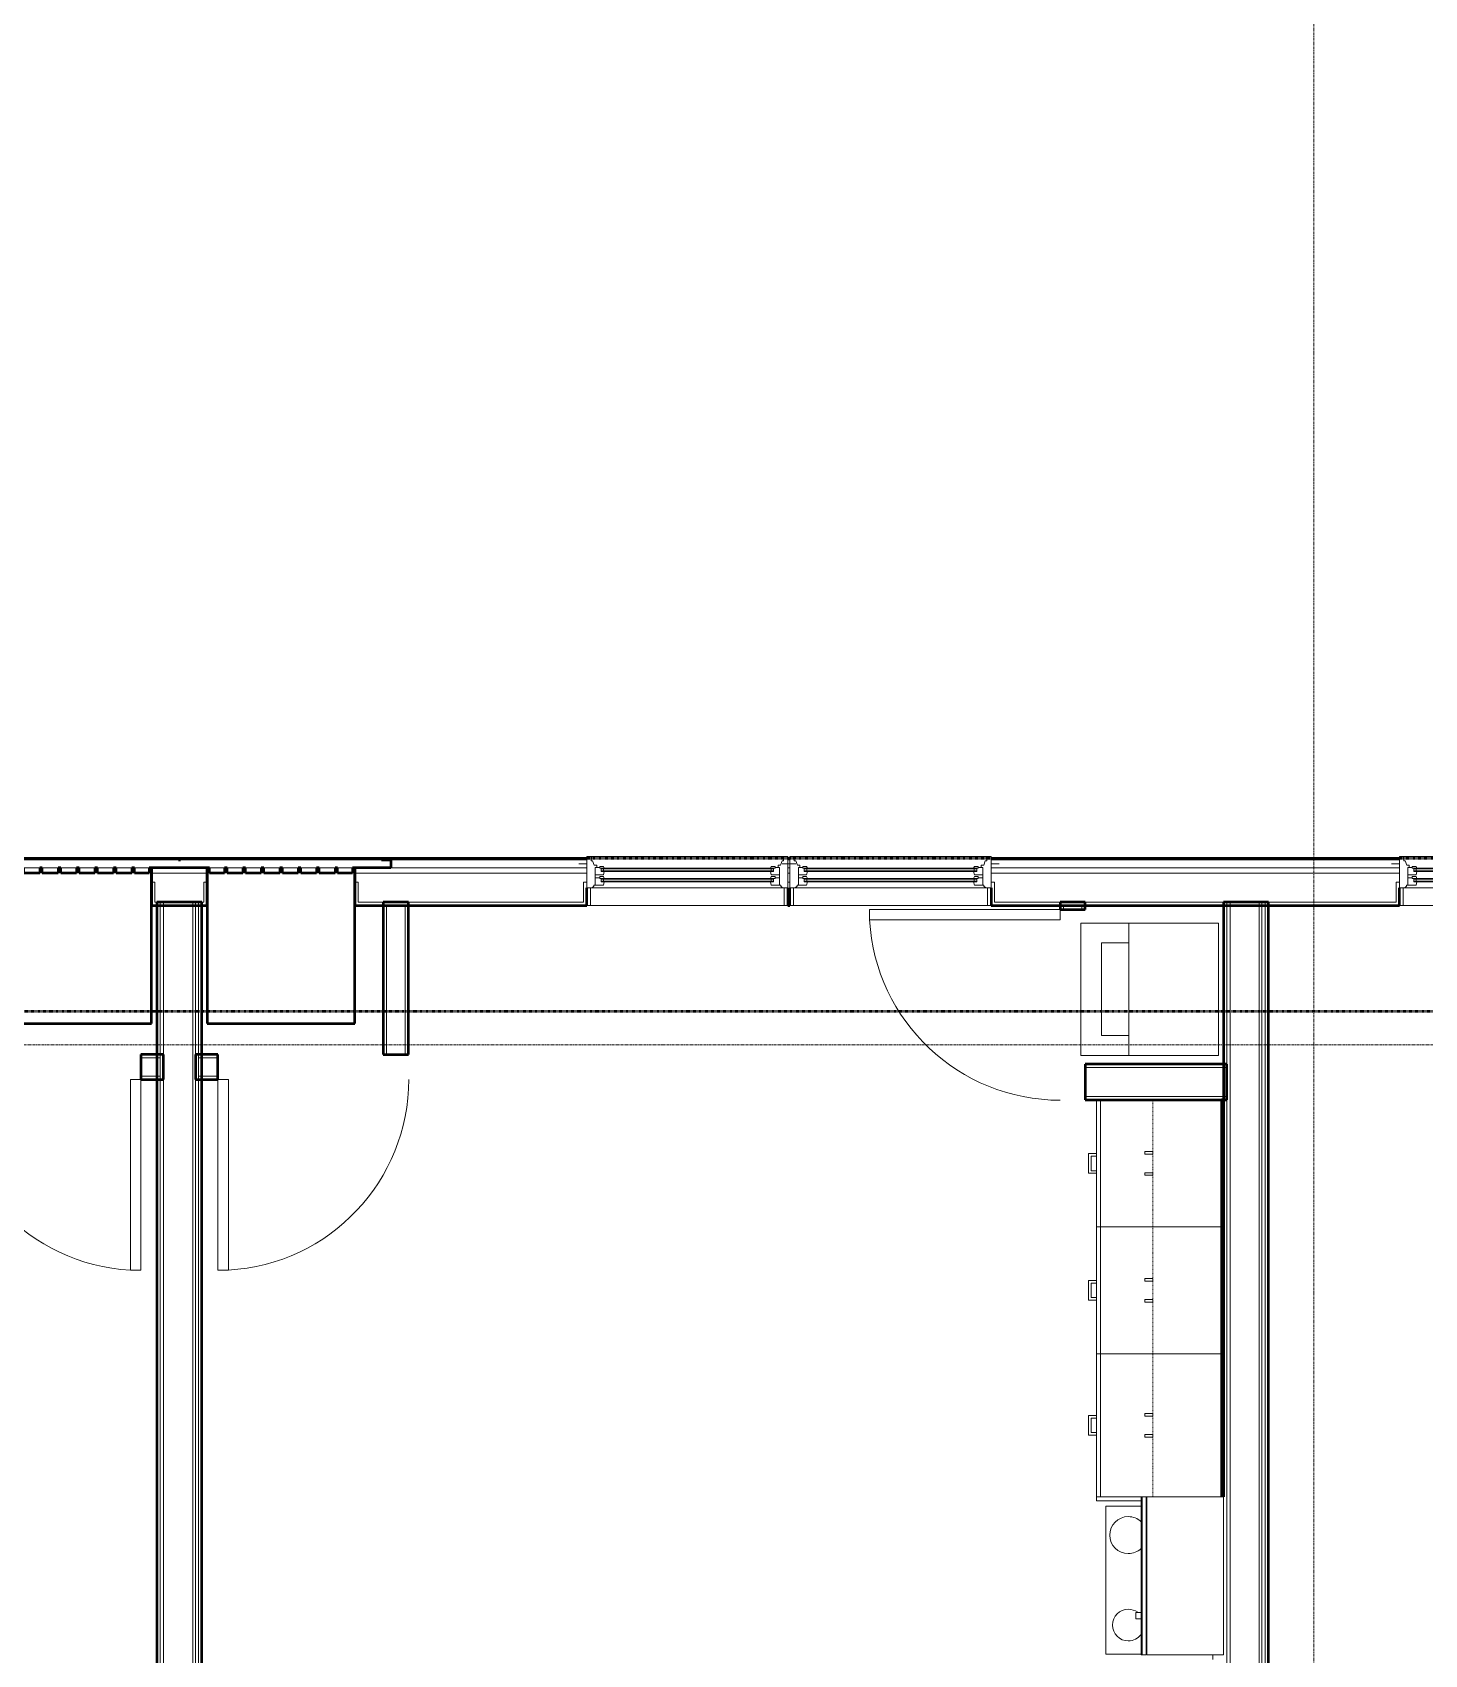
# Model space of a CAD drawing. Header units: inches. Extents: x -4218 to -1830, y 9767 to 12426.
# Drawn here: x -2742.5 to -2479.4, y 10701 to 11007.5 of the extents above; entities that cross this region are included whole.
import ezdxf

# ---------------------------------------------------------------- set-up
doc = ezdxf.new("R2010")
doc.units = ezdxf.units.IN
doc.header["$MEASUREMENT"] = 0
for name, pattern in [('Dash', [0.25, 0.125, -0.125]), ('Dash 1_16_', [0.125, 0.0625, -0.0625]), ('Grid Line 1_2_', [0.875, 0.5, -0.125, 0.125, -0.125])]:
    doc.linetypes.add(name, pattern=pattern)
for name, color, linetype, lineweight in [('0-1', 7, 'Continuous', 5), ('0-2', 252, 'Continuous', 9), ('A-DOOR-1', 10, 'Continuous', 9), ('A-DOOR-2', 50, 'Continuous', 20), ('A-FLOR-4', 192, 'Continuous', 9), ('A-GENM', 5, 'Continuous', 9), ('A-GENM-6', 5, 'Continuous', 50), ('A-GLAZ-1', 151, 'Continuous', 9), ('A-GLAZ-2', 151, 'Continuous', 20), ('A-GLAZ-3', 151, 'Continuous', 50), ('A-WALL', 113, 'Continuous', 13), ('A-WALL-1', 7, 'Continuous', 50), ('A-WALL-2', 250, 'Continuous', 13), ('A-WALL-3', 253, 'Continuous', 9), ('A-WALL-4', 252, 'Continuous', 9), ('A-WALL-7', 113, 'Continuous', 9), ('A-WALL-8', 113, 'Continuous', 50), ('C-PROP-LINE-1', 91, 'Dash 1_16_', 50), ('I-WALL-1', 7, 'Continuous', 50), ('P-SANR-FIXT-1', 10, 'Continuous', 9), ('Q-CASE-1', 253, 'Continuous', 9), ('Q-CASE-2', 252, 'Continuous', 9), ('Q-CASE-3', 10, 'Continuous', 9), ('Q-CASE-4', 10, 'Dash', 9), ('Q-CASE-5', 254, 'Continuous', 9), ('Q-SPCQ-1', 10, 'Continuous', 9), ('S-GRID-1', 1, 'Grid Line 1_2_', 9)]:
    doc.layers.add(name, color=color, linetype=linetype, lineweight=lineweight)

# ---------------------------------------------------------------- blocks, each defined once
blk = doc.blocks.new('SWING - SINGLE - FLUSH - 36_ x 80_ - OFFSET PIVOT DOOR AT MAGIC PAK AND WASHER_DRYER-3199415-BACKGROUND - 2ND FLOOR')
at = {"layer": 'A-DOOR-1'}
blk.add_arc((18, -2.38), 36.07, 180, 266.8211, dxfattribs=at)
at = {"layer": 'A-DOOR-2'}
for p, q in [((16, -2.38), (16, -38.39)), ((18, -2.38), (16, -2.38)), ((18, -2.38), (18, -38.39)), ((18, -38.39), (16, -38.39))]:
    blk.add_line(p, q, dxfattribs=at)
blk = doc.blocks.new('SWING - SINGLE - FLUSH - 36_ x 80_ - OFFSET PIVOT DOOR AT MAGIC PAK AND WASHER_DRYER-3199414-BACKGROUND - 2ND FLOOR')
at = {"layer": 'A-DOOR-1'}
blk.add_arc((18, 2.37), 36.07, 93.1789, 180, dxfattribs=at)
at = {"layer": 'A-DOOR-2'}
for p, q in [((16, 2.37), (16, 38.39)), ((18, 38.39), (16, 38.39)), ((18, 2.37), (18, 38.39)), ((18, 2.37), (16, 2.37))]:
    blk.add_line(p, q, dxfattribs=at)
blk = doc.blocks.new('Range - 24_ x 30_-V29-BACKGROUND - 2ND FLOOR')
at = {"layer": 'Q-SPCQ-1'}
blk.add_line((29.13, 22), (30, 22), dxfattribs=at)
for centre, radius, start, end in [((6.5, 6), 3.5, 81.0228, 98.9772), ((6.5, 6), 3.5, 136.4272, 180), ((6.5, 6), 3.5, 360, 43.6191), ((23.5, 6), 3, 143.9133, 180), ((23.5, 6), 3, 360, 53.8773), ((6.5, 6), 3.5, 180, 0), ((23.5, 6), 3, 180, 360)]:
    blk.add_arc(centre, radius, start, end, dxfattribs=at)
blk = doc.blocks.new('Stacked Washer and Dryer - 26_x25_ - Private-1352637-BACKGROUND - 2ND FLOOR')
at = {"layer": 'P-SANR-FIXT-1'}
for p, q in [((0, 12.5), (26, 12.5)), ((0, 12.5), (0, -12.5)), ((16.90625, 12.5), (16.90625, -12.5)), ((26, 12.5), (26, -12.5)), ((16.90625, 8.75), (22.09375, 8.75)), ((22.09375, 8.75), (22.09375, -8.75)), ((22.09375, -8.75), (16.90625, -8.75)), ((26, -12.5), (0, -12.5))]:
    blk.add_line(p, q, dxfattribs=at)
blk = doc.blocks.new('30quot_MicrowaveVent_11166 - 70cm miele oven-2322118-BACKGROUND - 2ND FLOOR')
at = {"layer": 'Q-CASE-3'}
for p, q in [((-14.2, -14.49), (-14.2, 0)), ((15.68, 0), (-14.2, 0)), ((15.68, 0), (15.68, -14.49)), ((15.68, -14.49), (-14.2, -14.49)), ((-14.2, -14.61), (15.68, -14.61)), ((-14.2, -15.39), (-14.2, -14.61)), ((15.68, -14.61), (15.68, -15.39)), ((-14.2, -15.6), (-14.2, -15.39)), ((-14.2, -15.39), (15.68, -15.39)), ((-14.2, -15.6), (15.68, -15.6)), ((7.69, -16.55), (7.69, -15.63)), ((7.69, -16.6), (8.88, -16.6)), ((8.88, -15.63), (8.88, -16.55)), ((15.68, -15.39), (15.68, -15.6))]:
    blk.add_line(p, q, dxfattribs=at)
blk = doc.blocks.new('Base Cabinet 3 Drawer 230 - Base Cabinet 3 Drawer 230 27_-V31-BACKGROUND - 2ND FLOOR')
at = {"layer": 'Q-CASE-1'}
for p, q in [((-12.76, -0.37), (-12.76, 0)), ((-1.14, -24), (-0.64, -24)), ((2.61, -24), (2.11, -24))]:
    blk.add_line(p, q, dxfattribs=at)
at = {"layer": 'Q-CASE-2'}
for p, q in [((-12.76, -23.25), (-12.76, -0.37)), ((14.24, -14.49), (14.24, -14.61)), ((14.24, -15.6), (14.24, -23.25)), ((-12.76, -23.25), (-12.76, -24)), ((14.24, -23.25), (-12.76, -23.25)), ((-12.76, -24), (14.24, -24)), ((-1.14, -24), (-0.64, -24)), ((2.61, -24), (2.11, -24)), ((14.24, -24), (14.24, -23.25))]:
    blk.add_line(p, q, dxfattribs=at)
at = {"layer": 'Q-CASE-3'}
for p, q in [((-1.14, -24), (-1.14, -25.5)), ((-0.64, -25), (-0.64, -24)), ((2.11, -24), (2.11, -25)), ((2.61, -25.5), (2.61, -24)), ((-1.14, -25.5), (2.61, -25.5)), ((2.11, -25), (-0.64, -25))]:
    blk.add_line(p, q, dxfattribs=at)
at = {"layer": 'Q-CASE-5'}
for p, q in [((-12.76, 0), (14.24, 0)), ((-1.14, -24), (-0.64, -24)), ((2.61, -24), (2.11, -24))]:
    blk.add_line(p, q, dxfattribs=at)
blk = doc.blocks.new('Base Cabinet 3 Drawer 230 - Base Cabinet 3 Drawer 230 24_-V17-BACKGROUND - 2ND FLOOR')
at = {"layer": 'Q-CASE-1'}
for p, q in [((-11.26, -0.37), (-11.26, 0)), ((12.74, 0), (12.74, -0.37)), ((-1.14, -24), (-0.64, -24)), ((2.61, -24), (2.11, -24))]:
    blk.add_line(p, q, dxfattribs=at)
at = {"layer": 'Q-CASE-2'}
for p, q in [((-11.26, -23.25), (-11.26, -0.37)), ((12.74, -0.37), (12.74, -23.25)), ((-11.26, -23.25), (-11.26, -24)), ((12.74, -23.25), (-11.26, -23.25)), ((-11.26, -24), (12.74, -24)), ((-1.14, -24), (-0.64, -24)), ((2.61, -24), (2.11, -24)), ((12.74, -24), (12.74, -23.25))]:
    blk.add_line(p, q, dxfattribs=at)
at = {"layer": 'Q-CASE-3'}
for p, q in [((-1.14, -24), (-1.14, -25.5)), ((-0.64, -25), (-0.64, -24)), ((2.11, -24), (2.11, -25)), ((2.61, -25.5), (2.61, -24)), ((-1.14, -25.5), (2.61, -25.5)), ((2.11, -25), (-0.64, -25))]:
    blk.add_line(p, q, dxfattribs=at)
at = {"layer": 'Q-CASE-5'}
for p, q in [((-11.26, 0), (12.74, 0)), ((-1.14, -24), (-0.64, -24)), ((2.61, -24), (2.11, -24))]:
    blk.add_line(p, q, dxfattribs=at)
blk = doc.blocks.new('Base Cabinet 3 Drawer 230 - Base Cabinet 3 Drawer 230 24_-V19-BACKGROUND - 2ND FLOOR')
at = {"layer": 'Q-CASE-1'}
for p, q in [((-0.64, 24), (-1.14, 24)), ((2.11, 24), (2.61, 24)), ((12.74, 24), (12.74, 23.25)), ((12.74, 0.37), (12.74, 23.25)), ((-11.26, 0.37), (-11.26, 0))]:
    blk.add_line(p, q, dxfattribs=at)
at = {"layer": 'Q-CASE-2'}
for p, q in [((-11.26, 24), (12.74, 24)), ((-11.26, 23.25), (-11.26, 24)), ((12.74, 23.25), (-11.26, 23.25)), ((-11.26, 23.25), (-11.26, 0.37)), ((-0.64, 24), (-1.14, 24)), ((2.11, 24), (2.61, 24))]:
    blk.add_line(p, q, dxfattribs=at)
at = {"layer": 'Q-CASE-3'}
for p, q in [((2.61, 25.5), (-1.14, 25.5)), ((-1.14, 25.5), (-1.14, 24)), ((-0.64, 24), (-0.64, 25)), ((-0.64, 25), (2.11, 25)), ((2.11, 25), (2.11, 24)), ((2.61, 24), (2.61, 25.5))]:
    blk.add_line(p, q, dxfattribs=at)
at = {"layer": 'Q-CASE-5'}
for p, q in [((-0.64, 24), (-1.14, 24)), ((2.11, 24), (2.61, 24)), ((12.74, 0), (12.74, 0.37)), ((-11.26, 0), (12.74, 0))]:
    blk.add_line(p, q, dxfattribs=at)
blk = doc.blocks.new('300 Series Wall Hung Cabinet_302 - 27_ X 24_-2766376-BACKGROUND - 2ND FLOOR')
at = {"layer": 'Q-CASE-3'}
for p, q in [((-1.76, 14.69), (-2.25, 14.69)), ((-2.25, 14.69), (-2.25, 13.19)), ((-1.76, 13.19), (-2.25, 13.19)), ((-1.76, 13.19), (-1.76, 14.69)), ((2.24, 14.69), (1.75, 14.69)), ((1.75, 14.69), (1.75, 13.19)), ((2.24, 13.19), (1.75, 13.19)), ((2.24, 13.19), (2.24, 14.69))]:
    blk.add_line(p, q, dxfattribs=at)
at = {"layer": 'Q-CASE-4'}
for p, q in [((-13.5, 0.19), (-13.5, 13.19)), ((-13.5, 13.19), (13.5, 13.19)), ((13.5, 13.19), (13.5, 0.19)), ((13.5, 0.19), (-13.5, 0.19))]:
    blk.add_line(p, q, dxfattribs=at)
blk = doc.blocks.new('300 Series Wall Hung Cabinet_302 - 24_ X 24_-2588623-BACKGROUND - 2ND FLOOR')
at = {"layer": 'Q-CASE-3'}
for p, q in [((-2.25, -13.19), (-1.76, -13.19)), ((-2.25, -13.19), (-2.25, -14.69)), ((-2.25, -14.69), (-1.76, -14.69)), ((-1.76, -14.69), (-1.76, -13.19)), ((1.75, -13.19), (2.24, -13.19)), ((1.75, -13.19), (1.75, -14.69)), ((1.75, -14.69), (2.24, -14.69)), ((2.24, -14.69), (2.24, -13.19))]:
    blk.add_line(p, q, dxfattribs=at)
at = {"layer": 'Q-CASE-4'}
for p, q in [((12, -0.19), (-12, -0.19)), ((-12, -0.19), (-12, -13.19)), ((12, -13.19), (12, -0.19)), ((-12, -13.19), (12, -13.19))]:
    blk.add_line(p, q, dxfattribs=at)
blk = doc.blocks.new('300 Series Wall Hung Cabinet_302 - 24_ X 24_-2590484-BACKGROUND - 2ND FLOOR')
at = {"layer": 'Q-CASE-3'}
for p, q in [((-1.76, 14.69), (-2.25, 14.69)), ((-2.25, 14.69), (-2.25, 13.19)), ((-1.76, 13.19), (-2.25, 13.19)), ((-1.76, 13.19), (-1.76, 14.69)), ((2.24, 14.69), (1.75, 14.69)), ((1.75, 14.69), (1.75, 13.19)), ((2.24, 13.19), (1.75, 13.19)), ((2.24, 13.19), (2.24, 14.69))]:
    blk.add_line(p, q, dxfattribs=at)
at = {"layer": 'Q-CASE-4'}
for p, q in [((-12, 0.19), (-12, 13.19)), ((-12, 13.19), (12, 13.19)), ((12, 13.19), (12, 0.19)), ((12, 0.19), (-12, 0.19))]:
    blk.add_line(p, q, dxfattribs=at)
blk = doc.blocks.new('CTR - 1st Phase - Unit Layouts_rvt-1-BACKGROUND - 2ND FLOOR')
at = {"layer": 'A-WALL-1'}
for p, q in [((-2676.2, 10843.14), (-2676.2, 10814.4)), ((-2675.57, 10843.14), (-2676.2, 10843.14)), ((-2672.07, 10843.14), (-2675.57, 10843.14)), ((-2671.45, 10843.14), (-2672.07, 10843.14)), ((-2671.45, 10814.4), (-2671.45, 10843.14)), ((-2548.25, 10843.14), (-2548.25, 10841.8)), ((-2547.63, 10843.14), (-2548.25, 10843.14)), ((-2548.25, 10841.8), (-2543.5, 10841.8)), ((-2544.13, 10843.14), (-2547.63, 10843.14)), ((-2543.5, 10843.14), (-2544.13, 10843.14)), ((-2543.5, 10841.8), (-2543.5, 10843.14)), ((-2717.72, 10814.39), (-2722, 10814.39)), ((-2722, 10814.39), (-2722, 10809.64)), ((-2717.72, 10813.77), (-2717.72, 10814.39)), ((-2707.45, 10814.4), (-2711.72, 10814.4)), ((-2711.72, 10814.4), (-2711.72, 10813.77)), ((-2707.45, 10809.65), (-2707.45, 10814.4)), ((-2676.2, 10814.4), (-2671.45, 10814.4)), ((-2717.72, 10810.27), (-2717.72, 10813.77)), ((-2711.72, 10813.77), (-2711.72, 10810.27)), ((-2516.75, 10812.55), (-2543.5, 10812.55)), ((-2543.5, 10812.55), (-2543.5, 10805.8)), ((-2516.75, 10805.8), (-2516.75, 10812.55)), ((-2722, 10809.64), (-2717.72, 10809.64)), ((-2717.72, 10809.64), (-2717.72, 10810.27)), ((-2711.72, 10810.27), (-2711.72, 10809.65)), ((-2711.72, 10809.65), (-2707.45, 10809.65)), ((-2543.5, 10805.8), (-2516.75, 10805.8)), ((-2517.37, 10805.8), (-2517.75, 10805.8)), ((-2517.75, 10805.8), (-2517.75, 10730.8)), ((-2517.37, 10730.8), (-2517.37, 10805.8))]:
    blk.add_line(p, q, dxfattribs=at)
at = {"layer": 'A-WALL-2'}
for p, q in [((-2675.57, 10814.4), (-2675.57, 10842.51)), ((-2672.07, 10842.51), (-2675.57, 10842.51)), ((-2672.07, 10814.4), (-2672.07, 10842.51)), ((-2547.63, 10841.8), (-2547.63, 10842.51)), ((-2544.13, 10842.51), (-2547.63, 10842.51)), ((-2544.13, 10841.8), (-2544.13, 10842.51)), ((-2718.35, 10813.77), (-2722, 10813.77)), ((-2718.35, 10810.27), (-2718.35, 10813.77)), ((-2711.1, 10813.77), (-2711.1, 10810.27)), ((-2711.1, 10813.77), (-2707.45, 10813.77)), ((-2516.75, 10811.93), (-2543.5, 10811.93)), ((-2718.35, 10810.27), (-2722, 10810.27)), ((-2711.1, 10810.27), (-2707.45, 10810.27)), ((-2516.75, 10806.43), (-2543.5, 10806.43))]:
    blk.add_line(p, q, dxfattribs=at)
at = {"layer": 'A-WALL-3'}
for p in [(-2517.75, 10805.8), (-2517.37, 10730.8)]:
    blk.add_line(p, (-2517.37, 10805.8), dxfattribs=at)
at = {"layer": 'A-WALL-4'}
blk.add_line((-2517.75, 10805.8), (-2517.75, 10730.8), dxfattribs=at)
at = {"layer": 'A-WALL-7'}
for p, q in [((-2541.37, 10805.8), (-2517.75, 10805.8)), ((-2541.37, 10730.05), (-2541.37, 10805.8)), ((-2517.75, 10805.8), (-2541.37, 10805.8)), ((-2541.37, 10730.05), (-2541.37, 10805.8)), ((-2517.75, 10805.8), (-2517.37, 10805.8)), ((-2517.37, 10805.8), (-2517.75, 10805.8)), ((-2517.37, 10805.8), (-2517.37, 10730.8)), ((-2517.37, 10805.8), (-2517.37, 10730.8)), ((-2532.97, 10730.05), (-2541.37, 10730.05)), ((-2532.97, 10730.05), (-2541.37, 10730.05)), ((-2539.62, 10729.05), (-2539.62, 10701.05)), ((-2532.97, 10729.05), (-2539.62, 10729.05)), ((-2539.62, 10729.05), (-2539.62, 10701.05)), ((-2532.97, 10729.05), (-2539.62, 10729.05)), ((-2531.86, 10730.05), (-2531.98, 10730.05)), ((-2531.86, 10730.05), (-2531.98, 10730.05)), ((-2531.86, 10729.05), (-2531.98, 10729.05)), ((-2531.86, 10729.05), (-2531.98, 10729.05)), ((-2539.62, 10701.05), (-2532.97, 10701.05)), ((-2539.62, 10701.05), (-2532.97, 10701.05)), ((-2531.98, 10701.05), (-2531.86, 10701.05)), ((-2531.98, 10701.05), (-2531.86, 10701.05))]:
    blk.add_line(p, q, dxfattribs=at)
at = {"layer": '0-2'}
for name, p, rotation in [('SWING - SINGLE - FLUSH - 36_ x 80_ - OFFSET PIVOT DOOR AT MAGIC PAK AND WASHER_DRYER-3199414-BACKGROUND - 2ND FLOOR', (-2545.88, 10823.8), 89.9999999998547), ('Stacked Washer and Dryer - 26_x25_ - Private-1352637-BACKGROUND - 2ND FLOOR', (-2518.34, 10826.7), 180), ('SWING - SINGLE - FLUSH - 36_ x 80_ - OFFSET PIVOT DOOR AT MAGIC PAK AND WASHER_DRYER-3199414-BACKGROUND - 2ND FLOOR', (-2689.45, 10812.02), 180), ('Base Cabinet 3 Drawer 230 - Base Cabinet 3 Drawer 230 24_-V19-BACKGROUND - 2ND FLOOR', (-2517.37, 10793.06), 90.0000000000099), ('300 Series Wall Hung Cabinet_302 - 24_ X 24_-2590484-BACKGROUND - 2ND FLOOR', (-2517.56, 10793.8), 89.99999999996454), ('Base Cabinet 3 Drawer 230 - Base Cabinet 3 Drawer 230 24_-V17-BACKGROUND - 2ND FLOOR', (-2517.37, 10770.54), 269.9999999999203), ('300 Series Wall Hung Cabinet_302 - 24_ X 24_-2588623-BACKGROUND - 2ND FLOOR', (-2517.56, 10769.8), 269.9999999999645), ('Base Cabinet 3 Drawer 230 - Base Cabinet 3 Drawer 230 27_-V31-BACKGROUND - 2ND FLOOR', (-2517.37, 10745.04), 269.9999999999203), ('300 Series Wall Hung Cabinet_302 - 27_ X 24_-2766376-BACKGROUND - 2ND FLOOR', (-2517.56, 10744.3), 89.99999999996454), ('30quot_MicrowaveVent_11166 - 70cm miele oven-2322118-BACKGROUND - 2ND FLOOR', (-2517.37, 10716.6), 269.9999999999657), ('Range - 24_ x 30_-V29-BACKGROUND - 2ND FLOOR', (-2541.37, 10730.05), 269.9999999998397)]:
    blk.add_blockref(name, p, dxfattribs=dict(at, rotation=rotation))
blk.add_blockref('SWING - SINGLE - FLUSH - 36_ x 80_ - OFFSET PIVOT DOOR AT MAGIC PAK AND WASHER_DRYER-3199415-BACKGROUND - 2ND FLOOR', (-2740, 10812.02), dxfattribs=at)
blk = doc.blocks.new('CTR - 1st Phase - Common Walls_rvt-1-BACKGROUND - 2ND FLOOR')
at = {"layer": 'A-WALL-2'}
for p, q in [((-2718.35, 10843.14), (-2718.35, 10476.16)), ((-2717.72, 10843.14), (-2717.72, 10476.16)), ((-2712.22, 10843.14), (-2712.22, 10476.16)), ((-2711.72, 10843.14), (-2711.72, 10476.16)), ((-2711.1, 10843.14), (-2711.1, 10476.16)), ((-2516.75, 10843.14), (-2516.75, 10458.16)), ((-2516.12, 10843.14), (-2516.12, 10458.16)), ((-2510.62, 10843.14), (-2510.62, 10458.16)), ((-2510.12, 10843.14), (-2510.12, 10458.16)), ((-2509.5, 10843.14), (-2509.5, 10458.16))]:
    blk.add_line(p, q, dxfattribs=at)
at = {"layer": 'I-WALL-1'}
for p, q in [((-2710.47, 10843.14), (-2718.97, 10843.14)), ((-2718.97, 10843.14), (-2718.97, 10476.16)), ((-2710.47, 10476.16), (-2710.47, 10843.14)), ((-2508.87, 10843.14), (-2517.37, 10843.14)), ((-2517.37, 10843.14), (-2517.37, 10730.8)), ((-2508.87, 10632.74), (-2508.87, 10843.14))]:
    blk.add_line(p, q, dxfattribs=at)
blk = doc.blocks.new('Window-Double_Hung-Andersen-400_Series-Tilt_Wash - DOUBLE HUNG - REVERSE COTTAGE - 2ND FLOOR-2888385-BACKGROUND - 2ND FLOOR')
at = {"layer": 'A-GLAZ-1'}
for p, q in [((-16.29, 2.5), (-15.7, 2.5)), ((-16.29, 2.12), (-15.7, 2.12)), ((-16.29, 0.56), (-15.7, 0.56)), ((-16.29, 0.19), (-15.7, 0.19)), ((-15.82, 2.5), (-15.82, 2.12)), ((-15.82, 0.56), (-15.82, 0.19)), ((-15.7, 2.62), (15.7, 2.62)), ((-15.7, 2.5), (15.7, 2.5)), ((-15.7, 2.12), (15.7, 2.12)), ((-15.7, 2), (15.7, 2)), ((-15.7, 0.69), (15.7, 0.69)), ((-15.7, 0.56), (15.7, 0.56)), ((-15.7, 0.19), (15.7, 0.19)), ((-15.7, 0.06), (15.7, 0.06)), ((16.29, 2.5), (15.7, 2.5)), ((16.29, 2.12), (15.7, 2.12)), ((16.29, 0.56), (15.7, 0.56)), ((16.29, 0.19), (15.7, 0.19)), ((15.82, 2.5), (15.82, 2.12)), ((15.82, 0.56), (15.82, 0.19)), ((-19.01, -3.94), (-19.01, -2.44)), ((-19.01, -2.44), (-18.95, -2.44)), ((18.95, -1.06), (-18.95, -1.06)), ((-18.95, -1.06), (-18.95, -4.44)), ((-18.32, -1.06), (-18.32, -4.44)), ((18.32, -1.06), (18.32, -4.44)), ((18.95, -4.44), (18.95, -1.06)), ((18.95, -2.44), (19.01, -2.44)), ((19.01, -2.44), (19.01, -3.94)), ((-18.95, -3.94), (-19.01, -3.94)), ((-18.95, -4.44), (18.95, -4.44)), ((19.01, -3.94), (18.95, -3.94))]:
    blk.add_line(p, q, dxfattribs=at)
at = {"layer": 'A-GLAZ-2'}
for p, q in [((-19.01, 3.44), (-20.51, 3.44)), ((19.01, 4.81), (-19.01, 4.81)), ((-19.01, 4.81), (-19.01, -1.06)), ((-18.2, 4.81), (-18.2, 4)), ((-18.2, 4), (-17.92, 4)), ((-17.92, 4), (-17.61, 3.19)), ((-17.61, 3.19), (-17.14, 3.19)), ((-17.14, 3.19), (-17.14, 2.75)), ((17.14, 3.19), (17.14, 2.75)), ((17.61, 3.19), (17.14, 3.19)), ((17.92, 4), (17.61, 3.19)), ((18.2, 4), (17.92, 4)), ((18.2, 4.81), (18.2, 4)), ((19.01, -1.06), (19.01, 4.81)), ((19.01, 3.44), (20.51, 3.44)), ((-17.42, 2.75), (-16.57, 2.75)), ((-17.42, 2.75), (-17.42, -0.56)), ((-17.42, 1.37), (-15.86, 1.37)), ((-17.42, 0.81), (-16.57, 0.81)), ((-15.86, 2.97), (-16.57, 2.97)), ((-16.57, 2.62), (-16.57, 2.97)), ((-15.7, 2.62), (-16.57, 2.62)), ((-15.86, 1.03), (-16.57, 1.03)), ((-16.57, 0.69), (-16.57, 1.03)), ((-15.7, 0.69), (-16.57, 0.69)), ((-16.29, 2.62), (-16.29, 2)), ((-15.7, 2), (-16.29, 2)), ((-16.29, 0.69), (-16.29, 0.06)), ((-15.7, 0.06), (-16.29, 0.06)), ((-15.86, 2.97), (-15.7, 2.62)), ((-15.86, 1.37), (-15.7, 2)), ((-15.86, 1.03), (-15.7, 0.69)), ((-15.86, -0.56), (-15.7, 0.06)), ((15.86, 2.97), (15.7, 2.62)), ((15.7, 2.62), (16.57, 2.62)), ((15.7, 2), (16.29, 2)), ((15.86, 1.37), (15.7, 2)), ((15.86, 1.03), (15.7, 0.69)), ((15.7, 0.69), (16.57, 0.69)), ((15.7, 0.06), (16.29, 0.06)), ((15.86, -0.56), (15.7, 0.06)), ((15.86, 2.97), (16.57, 2.97)), ((17.42, 1.37), (15.86, 1.37)), ((15.86, 1.03), (16.57, 1.03)), ((16.29, 2.62), (16.29, 2)), ((16.29, 0.69), (16.29, 0.06)), ((16.57, 2.62), (16.57, 2.97)), ((17.42, 2.75), (16.57, 2.75)), ((16.57, 0.69), (16.57, 1.03)), ((17.42, 0.81), (16.57, 0.81)), ((17.42, 2.75), (17.42, -0.56)), ((-19.01, -1.06), (19.01, -1.06)), ((-17.67, -0.78), (-18, -1.06)), ((-17.67, -0.78), (-17.67, -0.56)), ((-17.67, -0.56), (-15.86, -0.56)), ((17.67, -0.56), (15.86, -0.56)), ((17.67, -0.78), (17.67, -0.56)), ((17.67, -0.78), (18, -1.06))]:
    blk.add_line(p, q, dxfattribs=at)
blk = doc.blocks.new('V-Series_EWC4_SPVU_RFA_2015 - 2ND AND 3RD FLOOR-2226480-BACKGROUND - 2ND FLOOR')
at = {"layer": 'A-GENM'}
for p, q in [((-3858.97, 11732.03), (-3858.97, 11734.83)), ((-3858.97, 11728.55), (-3858.97, 11731.53)), ((-3858.97, 11725.06), (-3858.97, 11728.05)), ((-3858.97, 11721.58), (-3858.97, 11724.56)), ((-3858.97, 11718.09), (-3858.97, 11721.08)), ((-3858.97, 11714.61), (-3858.97, 11717.59)), ((-3858.97, 11711.12), (-3858.97, 11714.11)), ((-3858.97, 11707.83), (-3858.97, 11710.62))]:
    blk.add_line(p, q, dxfattribs=at)
at = {"layer": 'A-GENM-6'}
for p, q in [((-3829.54, 11735.26), (-3858.97, 11735.26)), ((-3858.97, 11735.26), (-3858.97, 11734.83)), ((-3858.97, 11734.83), (-3857.97, 11734.83)), ((-3857.97, 11734.83), (-3857.97, 11732.03)), ((-3829.54, 11707.39), (-3829.54, 11735.26)), ((-3857.97, 11732.03), (-3858.97, 11732.03)), ((-3858.97, 11732.03), (-3858.97, 11731.53)), ((-3858.97, 11731.53), (-3857.97, 11731.53)), ((-3857.97, 11731.53), (-3857.97, 11728.55)), ((-3857.97, 11728.55), (-3858.97, 11728.55)), ((-3858.97, 11728.55), (-3858.97, 11728.05)), ((-3858.97, 11728.05), (-3857.97, 11728.05)), ((-3857.97, 11728.05), (-3857.97, 11725.06)), ((-3857.97, 11725.06), (-3858.97, 11725.06)), ((-3858.97, 11725.06), (-3858.97, 11724.56)), ((-3858.97, 11724.56), (-3857.97, 11724.56)), ((-3857.97, 11724.56), (-3857.97, 11721.58)), ((-3857.97, 11721.58), (-3858.97, 11721.58)), ((-3858.97, 11721.58), (-3858.97, 11721.08)), ((-3858.97, 11721.08), (-3857.97, 11721.08)), ((-3857.97, 11721.08), (-3857.97, 11718.09)), ((-3857.97, 11718.09), (-3858.97, 11718.09)), ((-3858.97, 11718.09), (-3858.97, 11717.59)), ((-3858.97, 11717.59), (-3857.97, 11717.59)), ((-3857.97, 11717.59), (-3857.97, 11714.61)), ((-3857.97, 11714.61), (-3858.97, 11714.61)), ((-3858.97, 11714.61), (-3858.97, 11714.11)), ((-3858.97, 11714.11), (-3857.97, 11714.11)), ((-3857.97, 11714.11), (-3857.97, 11711.12)), ((-3857.97, 11711.12), (-3858.97, 11711.12)), ((-3858.97, 11711.12), (-3858.97, 11710.62)), ((-3858.97, 11710.62), (-3857.97, 11710.62)), ((-3857.97, 11710.62), (-3857.97, 11707.83)), ((-3857.97, 11707.83), (-3858.97, 11707.83)), ((-3858.97, 11707.83), (-3858.97, 11707.39)), ((-3858.97, 11707.39), (-3829.54, 11707.39))]:
    blk.add_line(p, q, dxfattribs=at)
blk = doc.blocks.new('Perforated Panel at Magic-Pak - hvac panel - 2nd floor 2-2702973-BACKGROUND - 2ND FLOOR')
at = {"layer": 'A-GLAZ-3'}
for p, q in [((19.01, 4.44), (-19.01, 4.44)), ((-19.01, 4.44), (-19.01, 4.37)), ((-19.01, 4.37), (19.01, 4.37)), ((19.01, 4.37), (19.01, 4.44))]:
    blk.add_line(p, q, dxfattribs=at)
blk = doc.blocks.new('Family - ___-2835860-BACKGROUND - 2ND FLOOR')
at = {"layer": 'C-PROP-LINE-1'}
blk.add_line((-2067.55, 10851.39), (-3401.42, 10851.39), dxfattribs=at)
blk = doc.blocks.new('Family - ___-2835903-BACKGROUND - 2ND FLOOR')
at = {"layer": 'C-PROP-LINE-1'}
blk.add_line((-2096.45, 10822.49), (-3400.92, 10822.49), dxfattribs=at)
blk = doc.blocks.new('Family - ___-2835932-BACKGROUND - 2ND FLOOR')
at = {"layer": 'C-PROP-LINE-1'}
blk.add_line((-2067.55, 10851.39), (-3401.42, 10851.39), dxfattribs=at)

msp = doc.modelspace()

# ---------------------------------------------------------------- linework, layer by layer
at = {"layer": 'A-FLOR-4'}
msp.add_line((-2599.71, 10848.64), (-2599.71, 10848.64), dxfattribs=at)
at = {"layer": 'A-WALL'}
for p, q in [((-2637.74, 10851.14), (-2674.76, 10851.14)), ((-2599.34, 10851.14), (-2599.71, 10851.14)), ((-2484.14, 10851.14), (-2561.31, 10851.14)), ((-2709.46, 10848.64), (-2719.99, 10848.64)), ((-2637.74, 10848.64), (-2681.59, 10848.64)), ((-2637.74, 10849.64), (-2674.76, 10849.64)), ((-2599.34, 10849.64), (-2599.71, 10849.64)), ((-2599.34, 10848.64), (-2599.71, 10848.64)), ((-2484.14, 10849.64), (-2561.31, 10849.64)), ((-2484.14, 10848.64), (-2561.31, 10848.64)), ((-2719.36, 10846.95), (-2719.99, 10846.95)), ((-2719.36, 10846.95), (-2719.36, 10843.14)), ((-2710.09, 10843.14), (-2710.09, 10846.95)), ((-2709.46, 10846.95), (-2710.09, 10846.95)), ((-2680.96, 10846.95), (-2681.59, 10846.95)), ((-2680.96, 10846.95), (-2680.96, 10843.14)), ((-2638.36, 10843.14), (-2638.36, 10846.95)), ((-2637.74, 10846.95), (-2638.36, 10846.95)), ((-2599.34, 10846.95), (-2599.71, 10846.95)), ((-2560.69, 10846.95), (-2561.31, 10846.95)), ((-2560.69, 10846.95), (-2560.69, 10843.14)), ((-2484.76, 10843.14), (-2484.76, 10846.95)), ((-2484.14, 10846.95), (-2484.76, 10846.95)), ((-2719.36, 10843.14), (-2710.09, 10843.14)), ((-2680.96, 10843.14), (-2638.36, 10843.14)), ((-2560.69, 10843.14), (-2484.76, 10843.14))]:
    msp.add_line(p, q, dxfattribs=at)
at = {"layer": 'A-WALL-8'}
for p, q in [((-2714.54, 10851.39), (-2714.91, 10851.39)), ((-2714.91, 10851.39), (-2714.91, 10851.14)), ((-2714.91, 10851.14), (-2714.54, 10851.14)), ((-2714.54, 10851.14), (-2714.54, 10851.39)), ((-2637.74, 10851.39), (-2676.51, 10851.39)), ((-2676.51, 10851.39), (-2676.51, 10851.14)), ((-2676.51, 10851.14), (-2674.76, 10851.14)), ((-2674.76, 10851.14), (-2674.76, 10849.64)), ((-2599.34, 10851.39), (-2599.71, 10851.39)), ((-2484.14, 10851.39), (-2561.31, 10851.39)), ((-2709.46, 10849.64), (-2719.99, 10849.64)), ((-2719.99, 10849.64), (-2719.99, 10842.51)), ((-2709.46, 10842.51), (-2709.46, 10849.64)), ((-2674.76, 10849.64), (-2681.59, 10849.64)), ((-2681.59, 10849.64), (-2681.59, 10842.51)), ((-2637.74, 10842.51), (-2637.74, 10845.89)), ((-2599.71, 10845.89), (-2599.71, 10842.51)), ((-2599.34, 10842.51), (-2599.34, 10845.89)), ((-2561.31, 10845.89), (-2561.31, 10842.51)), ((-2484.14, 10842.51), (-2484.14, 10845.89)), ((-2719.99, 10842.51), (-2709.46, 10842.51)), ((-2681.59, 10842.51), (-2637.74, 10842.51)), ((-2599.71, 10842.51), (-2599.34, 10842.51)), ((-2561.31, 10842.51), (-2484.14, 10842.51))]:
    msp.add_line(p, q, dxfattribs=at)
at = {"layer": 'S-GRID-1'}
for p, q in [((-2500.32, 9836.18), (-2500.32, 12376.81)), ((-1830.2, 10816.19), (-4168.71, 10816.19))]:
    msp.add_line(p, q, dxfattribs=at)

# ---------------------------------------------------------------- block references
at = {"layer": '0-1'}
for name in ['CTR - 1st Phase - Unit Layouts_rvt-1-BACKGROUND - 2ND FLOOR', 'CTR - 1st Phase - Common Walls_rvt-1-BACKGROUND - 2ND FLOOR']:
    msp.add_blockref(name, (0, 0), dxfattribs=at)
at = {"layer": 'A-GENM', "rotation": 269.9999999999999}
for p in [(-14455.25, 6990.67), (-14416.85, 6990.67)]:
    msp.add_blockref('V-Series_EWC4_SPVU_RFA_2015 - 2ND AND 3RD FLOOR-2226480-BACKGROUND - 2ND FLOOR', p, dxfattribs=at)
at = {"layer": 'A-GLAZ-1'}
for name, p in [('Perforated Panel at Magic-Pak - hvac panel - 2nd floor 2-2702973-BACKGROUND - 2ND FLOOR', (-2733.92, 10846.95)), ('Perforated Panel at Magic-Pak - hvac panel - 2nd floor 2-2702973-BACKGROUND - 2ND FLOOR', (-2695.52, 10846.95)), ('Window-Double_Hung-Andersen-400_Series-Tilt_Wash - DOUBLE HUNG - REVERSE COTTAGE - 2ND FLOOR-2888385-BACKGROUND - 2ND FLOOR', (-2618.72, 10846.95)), ('Window-Double_Hung-Andersen-400_Series-Tilt_Wash - DOUBLE HUNG - REVERSE COTTAGE - 2ND FLOOR-2888385-BACKGROUND - 2ND FLOOR', (-2580.32, 10846.95)), ('Window-Double_Hung-Andersen-400_Series-Tilt_Wash - DOUBLE HUNG - REVERSE COTTAGE - 2ND FLOOR-2888385-BACKGROUND - 2ND FLOOR', (-2465.12, 10846.95))]:
    msp.add_blockref(name, p, dxfattribs=at)
at = {"layer": 'C-PROP-LINE-1'}
for name in ['Family - ___-2835860-BACKGROUND - 2ND FLOOR', 'Family - ___-2835932-BACKGROUND - 2ND FLOOR', 'Family - ___-2835903-BACKGROUND - 2ND FLOOR']:
    msp.add_blockref(name, (0, 0), dxfattribs=at)

doc.saveas('drawing.dxf')
